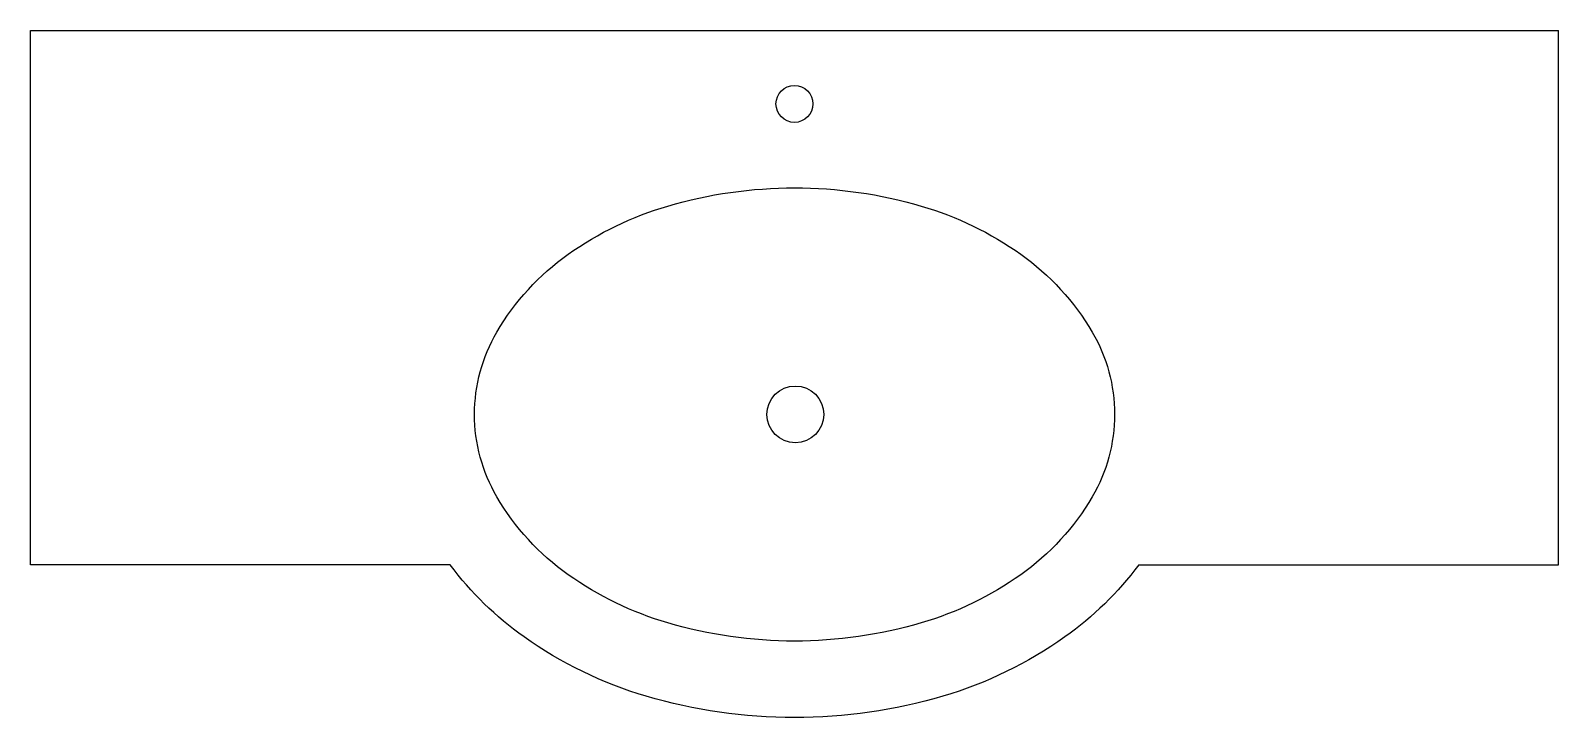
# Model space of a CAD drawing. Header units: millimetres. Extents: x -2895.83 to -2894.83, y 2961.82 to 2962.27.
import ezdxf

# ---------------------------------------------------------------- set-up
doc = ezdxf.new("R2010")
doc.units = ezdxf.units.MM
doc.header["$LTSCALE"] = 10
doc.layers.add('banheiro_louças', color=2, linetype='Continuous')

msp = doc.modelspace()

# ---------------------------------------------------------------- linework, layer by layer
at = {"layer": 'banheiro_louças'}
for p, q in [((-2895.8281, 2961.9188), (-2895.8281, 2962.2688)), ((-2895.8281, 2962.2688), (-2894.8281, 2962.2688)), ((-2894.8281, 2961.9188), (-2894.8281, 2962.2688)), ((-2895.5534, 2961.9188), (-2895.8281, 2961.9188)), ((-2895.1028, 2961.9188), (-2894.8281, 2961.9188))]:
    msp.add_line(p, q, dxfattribs=at)
msp.add_lwpolyline([(-2895.3281, 2961.8688, -0.07153), (-2895.411, 2961.8807, -0.08296), (-2895.4762, 2961.9123, -0.10673), (-2895.5229, 2961.9633, -0.13297), (-2895.5375, 2962.0173, -0.13297), (-2895.5229, 2962.0712, -0.10673), (-2895.4762, 2962.1222, -0.08296), (-2895.411, 2962.1538, -0.07153), (-2895.3281, 2962.1657, -0.07153), (-2895.2451, 2962.1538, -0.08296), (-2895.18, 2962.1222, -0.10673), (-2895.1332, 2962.0712, -0.13297), (-2895.1186, 2962.0173, -0.13297), (-2895.1332, 2961.9633, -0.10673), (-2895.18, 2961.9123, -0.08296), (-2895.2451, 2961.8807, -0.07153)], format="xyb", close=True, dxfattribs=at)
msp.add_lwpolyline([(-2895.1028, 2961.9188, -0.07946), (-2895.1511, 2961.8715, -0.08296), (-2895.231, 2961.8327, -0.07153), (-2895.3281, 2961.8188, -0.07153), (-2895.4251, 2961.8327, -0.08296), (-2895.5051, 2961.8715, -0.07946), (-2895.5534, 2961.9188, -0.07946)], format="xyb", dxfattribs=at)
at = {"layer": 'banheiro_louças', "color": 1}
for centre, radius in [((-2895.3281, 2962.2207), 0.0121), ((-2895.3275, 2962.0173), 0.0186)]:
    msp.add_circle(centre, radius, dxfattribs=at)

doc.saveas('drawing.dxf')
